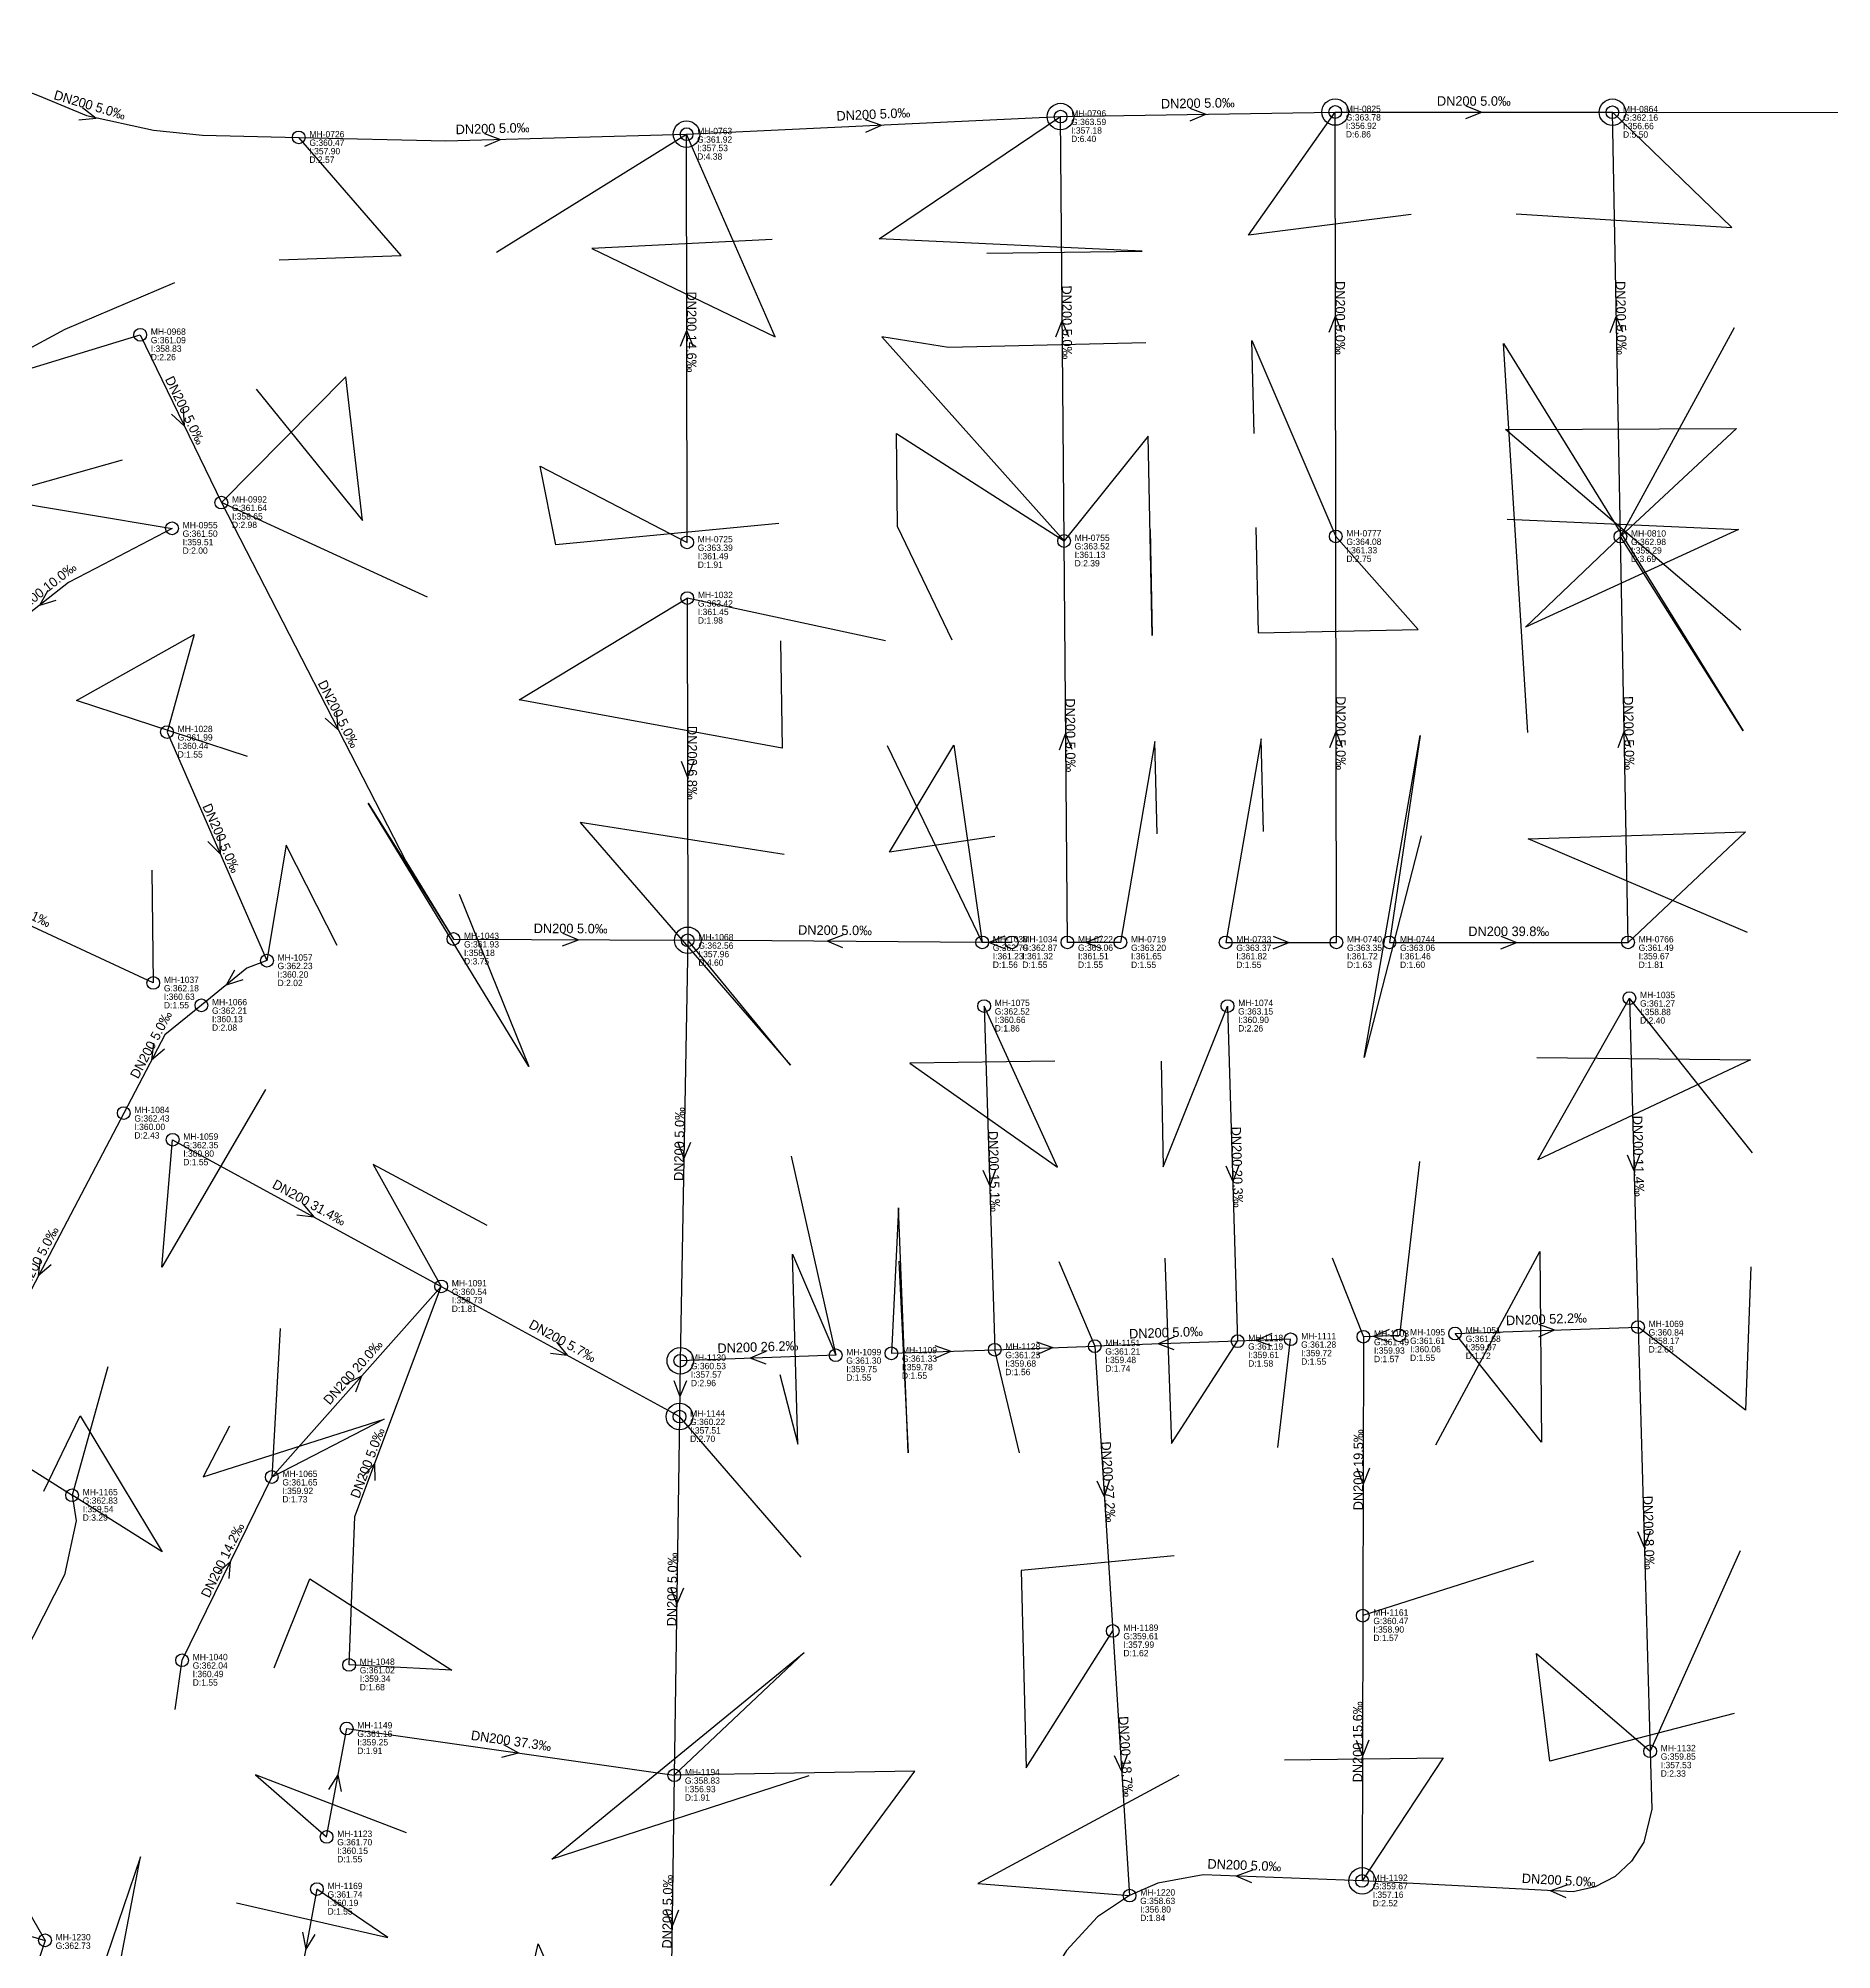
# Model space of a CAD drawing. Header units: metres. Extents: x 449900 to 451990, y 2566732 to 2570847.
# Drawn here: x 450577.4 to 450915.5, y 2568555 to 2568915.3 of the extents above; entities that cross this region are included whole.
import ezdxf
from ezdxf.enums import TextEntityAlignment as Align

# ---------------------------------------------------------------- set-up
doc = ezdxf.new("R2010")
doc.units = ezdxf.units.M
for name, color, linetype in [('SEW-DROP', 6, 'Continuous'), ('SEW-LABEL', 2, 'Continuous'), ('SEW-MH', 7, 'Continuous'), ('SEW-MH-LABEL', 8, 'Continuous'), ('SEW-PIPE-DN200', 3, 'Continuous'), ('SEW-RIDER', 8, 'Continuous')]:
    doc.layers.add(name, color=color, linetype=linetype)

msp = doc.modelspace()

# ---------------------------------------------------------------- linework, layer by layer
at = {"layer": 'SEW-DROP'}
for centre in [(450770.12, 2568900.57), (450821.9, 2568901.43), (450874.16, 2568901.39), (450699.62, 2568897.25), (450699.85, 2568745.3), (450699.85, 2568745.3), (450698.44, 2568666.04), (450698.29, 2568655.52), (450826.97, 2568567.99)]:
    msp.add_circle(centre, 2.5, dxfattribs=at)
at = {"layer": 'SEW-LABEL'}
for p, q in [((450585.76, 2568902.29), (450588.3, 2568900.28)), ((450794.49, 2568902.18), (450797.51, 2568901.03)), ((450846.53, 2568902.61), (450849.53, 2568901.41)), ((450585.08, 2568899.98), (450588.3, 2568900.28)), ((450733.31, 2568900.04), (450736.37, 2568898.98)), ((450733.43, 2568897.64), (450736.37, 2568898.98)), ((450794.53, 2568899.78), (450797.51, 2568901.03)), ((450846.53, 2568900.21), (450849.53, 2568901.41)), ((450661.54, 2568897.38), (450664.57, 2568896.27)), ((450661.6, 2568894.99), (450664.57, 2568896.27)), ((450820.76, 2568859.93), (450821.96, 2568862.93)), ((450823.16, 2568859.93), (450821.96, 2568862.93)), ((450873.74, 2568859.88), (450874.88, 2568862.9)), ((450876.14, 2568859.92), (450874.88, 2568862.9)), ((450698.48, 2568857.27), (450699.67, 2568860.27)), ((450700.88, 2568857.28), (450699.67, 2568860.27)), ((450769.26, 2568859.06), (450770.44, 2568862.07)), ((450771.66, 2568859.08), (450770.44, 2568862.07)), ((450602.54, 2568844.45), (450604.93, 2568842.27)), ((450604.7, 2568845.5), (450604.93, 2568842.27)), ((450579.23, 2568811.23), (450577.61, 2568808.43)), ((450580.71, 2568809.34), (450577.61, 2568808.43)), ((450631.48, 2568787.14), (450633.91, 2568785.02)), ((450633.61, 2568788.24), (450633.91, 2568785.02)), ((450769.91, 2568781.23), (450771.08, 2568784.23)), ((450772.31, 2568781.25), (450771.08, 2568784.23)), ((450820.87, 2568781.66), (450822.06, 2568784.66)), ((450823.27, 2568781.66), (450822.06, 2568784.66)), ((450875.21, 2568781.62), (450876.35, 2568784.65)), ((450877.61, 2568781.67), (450876.35, 2568784.65)), ((450698.6, 2568779.05), (450699.8, 2568776.05)), ((450701, 2568779.05), (450699.8, 2568776.05)), ((450611.6, 2568764.85), (450611.7, 2568761.62)), ((450609.4, 2568763.89), (450611.7, 2568761.62)), ((450676.25, 2568744.23), (450679.26, 2568745.41)), ((450676.27, 2568746.63), (450679.26, 2568745.41)), ((450729.11, 2568746.29), (450726.1, 2568745.11)), ((450729.09, 2568743.89), (450726.1, 2568745.11)), ((450759.63, 2568746.1), (450756.63, 2568744.9)), ((450759.63, 2568743.7), (450756.63, 2568744.9)), ((450777.91, 2568746.09), (450774.91, 2568744.9)), ((450777.91, 2568743.69), (450774.91, 2568744.9)), ((450810.18, 2568746.09), (450813.18, 2568744.89)), ((450810.18, 2568743.69), (450813.18, 2568744.89)), ((450853.11, 2568746.09), (450856.11, 2568744.89)), ((450853.11, 2568743.69), (450856.11, 2568744.89)), ((450614.42, 2568739.68), (450612.85, 2568736.86)), ((450615.94, 2568737.82), (450612.85, 2568736.86)), ((450599.1, 2568725.9), (450598.76, 2568722.68)), ((450601.22, 2568724.78), (450598.76, 2568722.68)), ((450697.97, 2568707.19), (450699.12, 2568704.17)), ((450700.37, 2568707.15), (450699.12, 2568704.17)), ((450876.94, 2568704.86), (450878.22, 2568701.89)), ((450879.34, 2568704.92), (450878.22, 2568701.89)), ((450755.47, 2568701.97), (450756.76, 2568699.01)), ((450757.87, 2568702.05), (450756.76, 2568699.01)), ((450801.3, 2568702.78), (450802.59, 2568699.82)), ((450803.7, 2568702.85), (450802.59, 2568699.82)), ((450626.16, 2568693.54), (450629.37, 2568693.15)), ((450627.31, 2568695.64), (450629.37, 2568693.15)), ((450577.74, 2568685.26), (450577.4, 2568682.05)), ((450579.86, 2568684.15), (450577.4, 2568682.05)), ((450809.94, 2568671.16), (450806.98, 2568669.86)), ((450832.07, 2568671.94), (450829.11, 2568670.64)), ((450860.2, 2568672.93), (450863.24, 2568671.84)), ((450860.29, 2568670.53), (450863.24, 2568671.84)), ((450675.09, 2568669.56), (450677.14, 2568667.07)), ((450714.55, 2568667.8), (450711.59, 2568666.5)), ((450746.43, 2568668.93), (450749.47, 2568667.83)), ((450746.51, 2568666.53), (450749.47, 2568667.83)), ((450765.6, 2568669.6), (450768.64, 2568668.51)), ((450765.68, 2568667.2), (450768.64, 2568668.51)), ((450791.48, 2568670.51), (450788.52, 2568669.21)), ((450791.56, 2568668.11), (450788.52, 2568669.21)), ((450810.02, 2568668.76), (450806.98, 2568669.86)), ((450832.15, 2568669.54), (450829.11, 2568670.64)), ((450673.94, 2568667.45), (450677.14, 2568667.07)), ((450714.63, 2568665.41), (450711.59, 2568666.5)), ((450635.5, 2568661.76), (450638.39, 2568663.21)), ((450637.3, 2568660.17), (450638.39, 2568663.21)), ((450697.19, 2568662.29), (450698.35, 2568659.28)), ((450699.59, 2568662.26), (450698.35, 2568659.28)), ((450638.67, 2568644.28), (450640.85, 2568646.67)), ((450640.92, 2568643.44), (450640.85, 2568646.67)), ((450776.97, 2568643.38), (450778.36, 2568640.46)), ((450779.37, 2568643.53), (450778.36, 2568640.46)), ((450825.95, 2568645.78), (450827.14, 2568642.78)), ((450828.35, 2568645.78), (450827.14, 2568642.78)), ((450878.88, 2568633.87), (450880.17, 2568630.91)), ((450881.28, 2568633.94), (450880.17, 2568630.91)), ((450611.23, 2568626.03), (450613.63, 2568628.2)), ((450613.39, 2568624.98), (450613.63, 2568628.2)), ((450696.62, 2568623.23), (450697.78, 2568620.21)), ((450699.02, 2568623.19), (450697.78, 2568620.21)), ((450664.77, 2568591.34), (450667.91, 2568592.1)), ((450665.11, 2568593.71), (450667.91, 2568592.1)), ((450825.83, 2568594.49), (450827.03, 2568591.49)), ((450828.23, 2568594.49), (450827.03, 2568591.49)), ((450780.26, 2568591.6), (450781.64, 2568588.68)), ((450782.65, 2568591.75), (450781.64, 2568588.68)), ((450632.2, 2568585.24), (450633.93, 2568587.97)), ((450634.56, 2568584.81), (450633.93, 2568587.97)), ((450806.29, 2568570), (450803.24, 2568568.91)), ((450806.19, 2568567.6), (450803.24, 2568568.91)), ((450865.55, 2568567.16), (450862.49, 2568566.12)), ((450865.43, 2568564.77), (450862.49, 2568566.12)), ((450695.73, 2568562.49), (450696.89, 2568559.48)), ((450698.13, 2568562.46), (450696.89, 2568559.48)), ((450627.21, 2568558.3), (450627.85, 2568555.14)), ((450629.57, 2568557.87), (450627.85, 2568555.14))]:
    msp.add_line(p, q, dxfattribs=at)
at = {"layer": 'SEW-MH'}
for centre in [(450770.12, 2568900.57), (450821.9, 2568901.43), (450874.16, 2568901.39), (450699.62, 2568897.25), (450626.52, 2568896.65), (450596.62, 2568859.43), (450611.92, 2568827.81), (450602.62, 2568822.95), (450822.01, 2568821.43), (450875.66, 2568821.4), (450699.73, 2568820.3), (450770.78, 2568820.57), (450699.75, 2568809.8), (450601.68, 2568784.54), (450655.67, 2568745.54), (450699.85, 2568745.3), (450755.35, 2568744.9), (450760.91, 2568744.9), (450771.41, 2568744.9), (450781.41, 2568744.89), (450801.25, 2568744.89), (450822.12, 2568744.89), (450832.12, 2568744.89), (450877.1, 2568744.89), (450620.52, 2568741.46), (450599.09, 2568737.26), (450608.16, 2568733.04), (450755.72, 2568732.9), (450801.6, 2568732.9), (450877.37, 2568734.39), (450593.53, 2568712.72), (450602.74, 2568707.69), (450653.36, 2568680.05), (450813.48, 2568670.09), (450827.21, 2568670.57), (450834.01, 2568670.81), (450844.5, 2568671.18), (450878.98, 2568672.39), (450727.73, 2568667.07), (450738.23, 2568667.44), (450757.71, 2568668.12), (450776.56, 2568668.79), (450803.49, 2568669.73), (450698.44, 2568666.04), (450698.29, 2568655.52), (450621.43, 2568644.12), (450583.79, 2568640.68), (450827.09, 2568617.99), (450779.97, 2568615.12), (450604.52, 2568609.59), (450636.01, 2568608.71), (450635.55, 2568596.72), (450881.27, 2568592.43), (450697.3, 2568587.9), (450631.76, 2568576.28), (450629.94, 2568566.44), (450826.97, 2568567.99), (450783.13, 2568565.22), (450578.68, 2568556.78)]:
    msp.add_circle(centre, 1.2, dxfattribs=at)
at = {"layer": 'SEW-PIPE-DN200'}
for points in [[(450549.64, 2568915.34), (450577.6, 2568904.46), (450586.52, 2568900.78), (450599.14, 2568898.02), (450608.37, 2568897.09), (450626.52, 2568896.65)], [(450699.62, 2568897.25), (450770.12, 2568900.57)], [(450770.12, 2568900.57), (450821.9, 2568901.43)], [(450770.78, 2568820.57), (450770.12, 2568900.57)], [(450822.01, 2568821.43), (450821.9, 2568901.43)], [(450821.9, 2568901.43), (450874.16, 2568901.39)], [(450875.66, 2568821.4), (450874.16, 2568901.39)], [(450874.16, 2568901.39), (450972.67, 2568901.31)], [(450626.52, 2568896.65), (450654.25, 2568895.98), (450699.62, 2568897.25)], [(450699.73, 2568820.3), (450699.62, 2568897.25)], [(450596.62, 2568859.43), (450611.92, 2568827.81)], [(450611.92, 2568827.81), (450646.68, 2568760.19), (450655.67, 2568745.54)], [(450602.62, 2568822.95), (450588.19, 2568815.4), (450583.08, 2568812.73), (450557.16, 2568792.36)], [(450771.41, 2568744.9), (450770.78, 2568820.57)], [(450822.12, 2568744.89), (450822.01, 2568821.43)], [(450877.1, 2568744.89), (450875.66, 2568821.4)], [(450699.75, 2568809.8), (450699.85, 2568745.3)], [(450601.68, 2568784.54), (450620.52, 2568741.46), (450620.52, 2568741.46)], [(450599.09, 2568737.26), (450545.52, 2568762.15)], [(450655.67, 2568745.54), (450655.67, 2568745.54), (450699.85, 2568745.3)], [(450699.85, 2568745.3), (450698.44, 2568666.04)], [(450755.35, 2568744.9), (450699.85, 2568745.3)], [(450760.91, 2568744.9), (450755.35, 2568744.9)], [(450781.41, 2568744.89), (450771.41, 2568744.9)], [(450801.25, 2568744.89), (450822.12, 2568744.89)], [(450832.12, 2568744.89), (450877.1, 2568744.89)], [(450620.52, 2568741.46), (450616.75, 2568740.02), (450608.16, 2568733.04)], [(450608.16, 2568733.04), (450601.27, 2568727.45), (450593.53, 2568712.72)], [(450755.72, 2568732.9), (450757.71, 2568668.12)], [(450801.6, 2568732.9), (450803.49, 2568669.73)], [(450877.37, 2568734.39), (450878.98, 2568672.39)], [(450593.53, 2568712.72), (450562.68, 2568654.04)], [(450602.74, 2568707.69), (450653.36, 2568680.05)], [(450621.43, 2568644.12), (450653.36, 2568680.05)], [(450636.01, 2568608.71), (450637.09, 2568636.65), (450653.36, 2568680.05)], [(450653.36, 2568680.05), (450698.29, 2568655.52)], [(450844.5, 2568671.18), (450878.98, 2568672.39)], [(450878.98, 2568672.39), (450881.27, 2568592.43)], [(450738.23, 2568667.44), (450757.71, 2568668.12)], [(450757.71, 2568668.12), (450776.56, 2568668.79)], [(450803.49, 2568669.73), (450776.56, 2568668.79)], [(450776.56, 2568668.79), (450779.97, 2568615.12)], [(450813.48, 2568670.09), (450803.49, 2568669.73)], [(450827.21, 2568670.57), (450827.09, 2568617.99)], [(450834.01, 2568670.81), (450827.21, 2568670.57)], [(450698.44, 2568666.04), (450698.29, 2568655.52)], [(450727.73, 2568667.07), (450698.44, 2568666.04)], [(450562.68, 2568654.04), (450583.79, 2568640.68)], [(450698.29, 2568655.52), (450697.3, 2568587.9)], [(450604.52, 2568609.59), (450621.43, 2568644.12)], [(450583.79, 2568640.68), (450583.79, 2568640.68), (450584.56, 2568635.87), (450582.36, 2568625.67), (450550.83, 2568563.7)], [(450827.09, 2568617.99), (450826.97, 2568567.99)], [(450779.97, 2568615.12), (450783.13, 2568565.22), (450783.13, 2568565.22)], [(450631.76, 2568576.28), (450635.55, 2568596.72)], [(450635.55, 2568596.72), (450697.3, 2568587.9)], [(450881.27, 2568592.43), (450881.58, 2568581.49), (450880.06, 2568575.32), (450877.78, 2568571.73), (450874.66, 2568568.84), (450870.9, 2568566.86), (450866.76, 2568565.9), (450826.97, 2568567.99)], [(450697.3, 2568587.9), (450696.52, 2568534.05)], [(450826.97, 2568567.99), (450797.02, 2568569.15), (450788.47, 2568567.55), (450783.13, 2568565.22)], [(450550.83, 2568563.7), (450566.5, 2568560.36), (450578.68, 2568556.78)], [(450629.94, 2568566.44), (450626.3, 2568546.78)], [(450783.13, 2568565.22), (450777.1, 2568561.24), (450771.22, 2568554.84), (450750.94, 2568521.98), (450745.3, 2568514.39)], [(450578.68, 2568556.78), (450575.16, 2568546.25), (450568.78, 2568509.34)]]:
    msp.add_lwpolyline(points, dxfattribs=at)
at = {"layer": 'SEW-RIDER'}
for points in [[(450756.25, 2568874.82), (450785.48, 2568875.2), (450735.94, 2568877.54), (450770.12, 2568900.57)], [(450836.19, 2568882.12), (450805.57, 2568878.21), (450821.9, 2568901.43)], [(450855.99, 2568882.26), (450896.68, 2568879.67), (450874.16, 2568901.39)], [(450622.83, 2568873.58), (450645.81, 2568874.4), (450626.52, 2568896.65)], [(450663.8, 2568875.04), (450699.62, 2568897.25)], [(450715.76, 2568877.41), (450681.79, 2568875.68), (450716.32, 2568859.08), (450699.62, 2568897.25)], [(450603.11, 2568869.2), (450582.41, 2568860.45), (450559.55, 2568848.1), (450596.62, 2568859.43)], [(450786.21, 2568857.9), (450749, 2568857.03), (450736.41, 2568859.08), (450770.78, 2568820.57)], [(450897.1, 2568860.74), (450875.66, 2568821.4)], [(450806.61, 2568840.86), (450806.21, 2568858.33), (450822.01, 2568821.43)], [(450858.21, 2568784.44), (450853.61, 2568857.79), (450898.8, 2568784.76), (450875.66, 2568821.4)], [(450618.49, 2568849.21), (450638.53, 2568824.42), (450635.39, 2568851.53), (450611.92, 2568827.81)], [(450749.71, 2568801.88), (450739.41, 2568823.29), (450739.2, 2568840.84), (450770.78, 2568820.57)], [(450898.38, 2568803.76), (450853.98, 2568841.57), (450897.53, 2568841.75), (450875.66, 2568821.4)], [(450787.03, 2568822.74), (450787.4, 2568802.78), (450786.67, 2568840.3), (450770.78, 2568820.57)], [(450593.2, 2568835.79), (450568.03, 2568828.68), (450602.62, 2568822.95)], [(450717.02, 2568823.84), (450674.99, 2568819.87), (450672, 2568834.7), (450699.73, 2568820.3)], [(450650.77, 2568809.97), (450611.92, 2568827.81)], [(450806.95, 2568823.12), (450807.39, 2568803.23), (450837.53, 2568803.9), (450822.01, 2568821.43)], [(450854.34, 2568824.67), (450897.95, 2568822.75), (450857.79, 2568804.33), (450875.66, 2568821.4)], [(450717.32, 2568801.72), (450717.65, 2568781.49), (450668.06, 2568790.63), (450699.75, 2568809.8)], [(450737.11, 2568801.75), (450699.75, 2568809.8)], [(450616.87, 2568779.97), (450584.61, 2568790.52), (450606.82, 2568802.92), (450601.68, 2568784.54)], [(450808.35, 2568765.82), (450807.92, 2568783.25), (450801.25, 2568744.89)], [(450838.09, 2568764.96), (450827.36, 2568723.21), (450837.9, 2568783.92), (450832.12, 2568744.89)], [(450737.46, 2568782), (450755.35, 2568744.9)], [(450757.71, 2568764.85), (450737.87, 2568761.94), (450749.98, 2568782.07), (450755.35, 2568744.9)], [(450788.31, 2568765.37), (450787.91, 2568782.78), (450781.41, 2568744.89)], [(450656.77, 2568754.02), (450669.88, 2568721.48), (450639.62, 2568771.16), (450655.67, 2568745.54)], [(450718, 2568761.44), (450679.55, 2568767.51), (450719.2, 2568721.78), (450699.85, 2568745.3)], [(450899.65, 2568746.77), (450858.29, 2568764.45), (450899.23, 2568765.76), (450877.1, 2568744.89)], [(450633.75, 2568744.33), (450624.14, 2568763.23), (450620.52, 2568741.46)], [(450598.81, 2568758.52), (450599.09, 2568737.26)], [(450769.05, 2568722.53), (450741.68, 2568722.14), (450769.53, 2568702.51), (450755.72, 2568732.9)], [(450789.06, 2568722.53), (450789.47, 2568702.59), (450801.6, 2568732.9)], [(450859.89, 2568723.19), (450900.19, 2568722.77), (450860.09, 2568703.93), (450877.37, 2568734.39)], [(450900.58, 2568705.21), (450877.37, 2568734.39)], [(450620.27, 2568717.16), (450600.73, 2568683.69), (450602.74, 2568707.69)], [(450719.36, 2568704.58), (450727.73, 2568667.07)], [(450837.81, 2568703.6), (450834.01, 2568670.81)], [(450662.06, 2568691.56), (450640.57, 2568703.04), (450653.36, 2568680.05)], [(450739.65, 2568684.8), (450741.41, 2568648.65), (450739.58, 2568694.89), (450738.23, 2568667.44)], [(450717.2, 2568663.47), (450720.6, 2568650.31), (450719.59, 2568686.14), (450727.73, 2568667.07)], [(450840.88, 2568650.22), (450860.49, 2568686.63), (450860.77, 2568650.69), (450844.5, 2568671.18)], [(450769.82, 2568684.76), (450776.56, 2568668.79)], [(450789.81, 2568685.36), (450791.06, 2568650.43), (450803.49, 2568669.73)], [(450821.33, 2568685.43), (450827.21, 2568670.57)], [(450900.24, 2568683.75), (450899.24, 2568656.72), (450878.98, 2568672.39)], [(450622.99, 2568672.1), (450621.43, 2568644.12)], [(450762.38, 2568648.65), (450757.71, 2568668.12)], [(450811.1, 2568649.71), (450813.48, 2568670.09)], [(450590.52, 2568664.89), (450583.79, 2568640.68)], [(450578.45, 2568641.43), (450585.28, 2568655.64), (450600.79, 2568629.99), (450583.79, 2568640.68)], [(450613.46, 2568653.68), (450608.5, 2568644.14), (450642.6, 2568655.02), (450621.43, 2568644.12)], [(450721.25, 2568629.04), (450698.29, 2568655.52)], [(450791.55, 2568629.24), (450762.69, 2568626.49), (450763.66, 2568589.33), (450779.97, 2568615.12)], [(450859.29, 2568628.27), (450827.09, 2568617.99)], [(450898.25, 2568630.19), (450881.27, 2568592.43)], [(450621.86, 2568608.13), (450628.6, 2568624.92), (450655.39, 2568607.73), (450636.01, 2568608.71)], [(450722.66, 2568587.81), (450674.2, 2568572.11), (450721.77, 2568611.03), (450697.3, 2568587.9)], [(450897.12, 2568599.57), (450862.39, 2568590.55), (450859.83, 2568610.88), (450881.27, 2568592.43)], [(450603.19, 2568600.32), (450604.52, 2568609.59)], [(450726.75, 2568567.11), (450742.64, 2568588.69), (450697.3, 2568587.9)], [(450812.35, 2568590.8), (450842.28, 2568591.19), (450826.97, 2568567.99)], [(450646.84, 2568577.06), (450618.37, 2568587.99), (450631.76, 2568576.28)], [(450792.41, 2568587.9), (450754.56, 2568567.51), (450783.13, 2568565.22)], [(450568.4, 2568574.55), (450578.68, 2568556.78)], [(450590, 2568537.72), (450596.68, 2568572.5), (450590.27, 2568553.66)], [(450614.77, 2568563.88), (450643.3, 2568557.31), (450629.94, 2568566.44)], [(450664.63, 2568525.05), (450671.63, 2568556.13), (450680.01, 2568536.93)]]:
    msp.add_lwpolyline(points, dxfattribs=at)

# ---------------------------------------------------------------- texts
at = {"layer": 'SEW-LABEL'}
for s, rotation, p in [('DN200 5.0‰', -16.4824, (450586.86, 2568901.91)), ('DN200 5.0‰', 2.7004, (450734.87, 2568900.11)), ('DN200 5.0‰', 0.9532, (450796.01, 2568902.2)), ('DN200 5.0‰', -0.0467, (450848.03, 2568902.61)), ('DN200 5.0‰', 1.5983, (450663.07, 2568897.43)), ('DN200 5.0‰', 270.0783, (450821.96, 2568862.63)), ('DN200 5.0‰', 271.0769, (450874.91, 2568862.6)), ('DN200 14.6‰', 270.0862, (450699.68, 2568859.97)), ('DN200 5.0‰', 270.476, (450770.45, 2568861.77)), ('DN200 5.0‰', -64.1716, (450604.27, 2568844.82)), ('DN200 10.0‰', 38.1574, (450578.79, 2568810.56)), ('DN200 5.0‰', -62.8016, (450633.23, 2568787.56)), ('DN200 5.0‰', 270.476, (450771.1, 2568783.93)), ('DN200 5.0‰', 270.0783, (450822.07, 2568784.36)), ('DN200 5.0‰', 271.0769, (450876.38, 2568784.35)), ('DN200 6.8‰', -89.9138, (450699.8, 2568778.75)), ('DN200 5.0‰', -66.3856, (450611.1, 2568764.2)), ('DN200 21.1‰', 335.0784, (450572.3, 2568750.9)), ('DN200 5.0‰', -0.3152, (450677.76, 2568746.62)), ('DN200 5.0‰', 359.582, (450727.6, 2568746.3)), ('DN200 39.8‰', -0.0046, (450854.61, 2568746.09)), ('DN200 5.0‰', 62.2686, (450599.46, 2568725.21)), ('DN200 5.0‰', 88.9868, (450699.15, 2568706.87)), ('DN200 11.4‰', -88.5146, (450878.18, 2568704.59)), ('DN200 15.1‰', -88.2345, (450756.72, 2568701.71)), ('DN200 20.3‰', -88.2936, (450802.54, 2568702.52)), ('DN200 31.4‰', -28.6302, (450628.05, 2568695.07)), ('DN200 5.0‰', 62.2717, (450578.1, 2568684.58)), ('DN200 52.2‰', 2.0167, (450861.74, 2568672.99)), ('DN200 5.7‰', -28.6387, (450675.83, 2568668.99)), ('DN200 5.0‰', 2.0164, (450790.02, 2568670.46)), ('DN200 20.0‰', 48.3715, (450637.4, 2568663.29)), ('DN200 26.2‰', 2.0165, (450713.09, 2568667.75)), ('DN200 5.0‰', 69.4503, (450640.32, 2568646.46)), ('DN200 27.2‰', -86.3683, (450778.26, 2568643.16)), ('DN200 19.5‰', 89.8682, (450827.15, 2568645.48)), ('DN200 8.0‰', -88.3636, (450880.12, 2568633.61)), ('DN200 14.2‰', 63.9083, (450612.97, 2568628.05)), ('DN200 5.0‰', 89.1638, (450697.8, 2568622.91)), ('DN200 15.6‰', 89.8682, (450827.03, 2568594.19)), ('DN200 37.3‰', -8.1279, (450666.43, 2568593.51)), ('DN200 18.7‰', -86.3683, (450781.55, 2568591.37)), ('DN200 5.0‰', 357.7784, (450804.74, 2568570.05)), ('DN200 5.0‰', 89.1636, (450696.91, 2568562.18)), ('DN200 5.0‰', 356.9886, (450863.99, 2568567.24))]:
    msp.add_text(s, height=1.8, rotation=rotation, dxfattribs=at).set_placement(p, align=Align.CENTER)
at = {"layer": 'SEW-MH-LABEL'}
for s, p in [('MH-0796', (450772.12, 2568900.57)), ('MH-0825', (450823.9, 2568901.43)), ('MH-0864', (450876.16, 2568901.39)), ('MH-0763', (450701.62, 2568897.25)), ('G:363.59', (450772.12, 2568898.97)), ('I:357.18', (450772.12, 2568897.37)), ('G:363.78', (450823.9, 2568899.83)), ('I:356.92', (450823.9, 2568898.23)), ('G:362.16', (450876.16, 2568899.79)), ('I:356.66', (450876.16, 2568898.19)), ('G:360.47', (450628.52, 2568895.05)), ('MH-0726', (450628.52, 2568896.65)), ('I:357.90', (450628.52, 2568893.45)), ('G:361.92', (450701.62, 2568895.65)), ('I:357.53', (450701.62, 2568894.05)), ('D:6.40', (450772.12, 2568895.77)), ('D:6.86', (450823.9, 2568896.63)), ('D:5.50', (450876.16, 2568896.59)), ('D:2.57', (450628.52, 2568891.85)), ('D:4.38', (450701.62, 2568892.45)), ('G:361.09', (450598.62, 2568857.83)), ('MH-0968', (450598.62, 2568859.43)), ('D:2.26', (450598.62, 2568854.63)), ('I:358.83', (450598.62, 2568856.23)), ('G:361.64', (450613.92, 2568826.21)), ('MH-0992', (450613.92, 2568827.81)), ('G:361.50', (450604.62, 2568821.35)), ('MH-0955', (450604.62, 2568822.95)), ('D:2.98', (450613.92, 2568823.01)), ('I:358.65', (450613.92, 2568824.61)), ('MH-0777', (450824.01, 2568821.43)), ('MH-0810', (450877.66, 2568821.4)), ('D:2.00', (450604.62, 2568818.15)), ('I:359.51', (450604.62, 2568819.75)), ('G:363.39', (450701.73, 2568818.7)), ('MH-0725', (450701.73, 2568820.3)), ('G:363.52', (450772.78, 2568818.97)), ('MH-0755', (450772.78, 2568820.57)), ('G:364.08', (450824.01, 2568819.83)), ('I:361.33', (450824.01, 2568818.23)), ('G:362.98', (450877.66, 2568819.8)), ('I:359.29', (450877.66, 2568818.2)), ('D:1.91', (450701.73, 2568815.5)), ('I:361.49', (450701.73, 2568817.1)), ('D:2.39', (450772.78, 2568815.77)), ('I:361.13', (450772.78, 2568817.37)), ('D:2.75', (450824.01, 2568816.63)), ('D:3.69', (450877.66, 2568816.6)), ('G:363.42', (450701.75, 2568808.2)), ('MH-1032', (450701.75, 2568809.8)), ('D:1.98', (450701.75, 2568805)), ('I:361.45', (450701.75, 2568806.6)), ('G:361.99', (450603.68, 2568782.94)), ('MH-1028', (450603.68, 2568784.54)), ('D:1.55', (450603.68, 2568779.74)), ('I:360.44', (450603.68, 2568781.34)), ('G:361.93', (450657.67, 2568743.94)), ('MH-1043', (450657.67, 2568745.54)), ('I:358.18', (450657.67, 2568742.34)), ('G:362.56', (450701.85, 2568743.7)), ('MH-1068', (450701.85, 2568745.3)), ('I:357.96', (450701.85, 2568742.1)), ('G:362.79', (450757.35, 2568743.3)), ('MH-1038', (450757.35, 2568744.9)), ('G:362.87', (450762.91, 2568743.3)), ('MH-1034', (450762.91, 2568744.9)), ('G:363.06', (450773.41, 2568743.3)), ('MH-0722', (450773.41, 2568744.9)), ('G:363.20', (450783.41, 2568743.29)), ('MH-0719', (450783.41, 2568744.89)), ('G:363.37', (450803.25, 2568743.29)), ('MH-0733', (450803.25, 2568744.89)), ('G:363.35', (450824.12, 2568743.29)), ('MH-0740', (450824.12, 2568744.89)), ('G:363.06', (450834.12, 2568743.29)), ('MH-0744', (450834.12, 2568744.89)), ('G:361.49', (450879.1, 2568743.29)), ('MH-0766', (450879.1, 2568744.89)), ('G:362.23', (450622.52, 2568739.86)), ('MH-1057', (450622.52, 2568741.46)), ('D:3.75', (450657.67, 2568740.74)), ('D:4.60', (450701.85, 2568740.5)), ('D:1.56', (450757.35, 2568740.1)), ('I:361.23', (450757.35, 2568741.7)), ('D:1.55', (450762.91, 2568740.1)), ('I:361.32', (450762.91, 2568741.7)), ('D:1.55', (450773.41, 2568740.1)), ('I:361.51', (450773.41, 2568741.7)), ('D:1.55', (450783.41, 2568740.09)), ('I:361.65', (450783.41, 2568741.69)), ('D:1.55', (450803.25, 2568740.09)), ('I:361.82', (450803.25, 2568741.69)), ('D:1.63', (450824.12, 2568740.09)), ('I:361.72', (450824.12, 2568741.69)), ('D:1.60', (450834.12, 2568740.09)), ('I:361.46', (450834.12, 2568741.69)), ('D:1.81', (450879.1, 2568740.09)), ('I:359.67', (450879.1, 2568741.69)), ('G:362.18', (450601.09, 2568735.66)), ('MH-1037', (450601.09, 2568737.26)), ('D:2.02', (450622.52, 2568736.66)), ('I:360.20', (450622.52, 2568738.26)), ('D:1.55', (450601.09, 2568732.46)), ('I:360.63', (450601.09, 2568734.06)), ('G:362.21', (450610.16, 2568731.44)), ('MH-1066', (450610.16, 2568733.04)), ('G:362.52', (450757.72, 2568731.3)), ('MH-1075', (450757.72, 2568732.9)), ('G:363.15', (450803.6, 2568731.3)), ('MH-1074', (450803.6, 2568732.9)), ('G:361.27', (450879.37, 2568732.79)), ('MH-1035', (450879.37, 2568734.39)), ('I:358.88', (450879.37, 2568731.19)), ('D:2.08', (450610.16, 2568728.24)), ('I:360.13', (450610.16, 2568729.84)), ('D:1.86', (450757.72, 2568728.1)), ('I:360.66', (450757.72, 2568729.7)), ('D:2.26', (450803.6, 2568728.1)), ('I:360.90', (450803.6, 2568729.7)), ('D:2.40', (450879.37, 2568729.59)), ('G:362.43', (450595.53, 2568711.12)), ('MH-1084', (450595.53, 2568712.72)), ('D:2.43', (450595.53, 2568707.92)), ('I:360.00', (450595.53, 2568709.52)), ('G:362.35', (450604.74, 2568706.09)), ('MH-1059', (450604.74, 2568707.69)), ('D:1.55', (450604.74, 2568702.89)), ('I:360.80', (450604.74, 2568704.49)), ('G:360.54', (450655.36, 2568678.45)), ('MH-1091', (450655.36, 2568680.05)), ('D:1.81', (450655.36, 2568675.25)), ('I:358.73', (450655.36, 2568676.85)), ('MH-1111', (450815.48, 2568670.09)), ('MH-1103', (450829.21, 2568670.57)), ('MH-1095', (450836.01, 2568670.81)), ('MH-1051', (450846.5, 2568671.18)), ('G:360.84', (450880.98, 2568670.79)), ('MH-1069', (450880.98, 2568672.39)), ('MH-1099', (450729.73, 2568667.07)), ('MH-1109', (450740.23, 2568667.44)), ('G:361.23', (450759.71, 2568666.52)), ('MH-1128', (450759.71, 2568668.12)), ('G:361.21', (450778.56, 2568667.19)), ('MH-1151', (450778.56, 2568668.79)), ('G:361.19', (450805.49, 2568668.13)), ('MH-1118', (450805.49, 2568669.73)), ('I:359.61', (450805.49, 2568666.53)), ('G:361.28', (450815.48, 2568668.49)), ('I:359.72', (450815.48, 2568666.89)), ('G:361.49', (450829.21, 2568668.97)), ('I:359.93', (450829.21, 2568667.37)), ('G:361.61', (450836.01, 2568669.21)), ('I:360.06', (450836.01, 2568667.61)), ('G:361.68', (450846.5, 2568669.58)), ('D:1.72', (450846.5, 2568666.38)), ('I:359.97', (450846.5, 2568667.98)), ('D:2.68', (450880.98, 2568667.59)), ('I:358.17', (450880.98, 2568669.19)), ('G:360.53', (450700.44, 2568664.44)), ('MH-1130', (450700.44, 2568666.04)), ('I:357.57', (450700.44, 2568662.84)), ('G:361.30', (450729.73, 2568665.47)), ('I:359.75', (450729.73, 2568663.87)), ('G:361.33', (450740.23, 2568665.84)), ('I:359.78', (450740.23, 2568664.24)), ('D:1.56', (450759.71, 2568663.32)), ('I:359.68', (450759.71, 2568664.92)), ('D:1.74', (450778.56, 2568663.99)), ('I:359.48', (450778.56, 2568665.59)), ('D:1.58', (450805.49, 2568664.93)), ('D:1.55', (450815.48, 2568665.29)), ('D:1.57', (450829.21, 2568665.77)), ('D:1.55', (450836.01, 2568666.01)), ('D:2.96', (450700.44, 2568661.24)), ('D:1.55', (450729.73, 2568662.27)), ('D:1.55', (450740.23, 2568662.64)), ('MH-1144', (450700.29, 2568655.52)), ('G:360.22', (450700.29, 2568653.92)), ('I:357.51', (450700.29, 2568652.32)), ('D:2.70', (450700.29, 2568650.72)), ('G:361.65', (450623.43, 2568642.52)), ('MH-1065', (450623.43, 2568644.12)), ('G:362.83', (450585.79, 2568639.08)), ('MH-1165', (450585.79, 2568640.68)), ('I:359.54', (450585.79, 2568637.48)), ('D:1.73', (450623.43, 2568639.32)), ('I:359.92', (450623.43, 2568640.92)), ('D:3.29', (450585.79, 2568635.88)), ('G:360.47', (450829.09, 2568616.39)), ('MH-1161', (450829.09, 2568617.99)), ('G:359.61', (450781.97, 2568613.52)), ('MH-1189', (450781.97, 2568615.12)), ('D:1.57', (450829.09, 2568613.19)), ('I:358.90', (450829.09, 2568614.79)), ('MH-1040', (450606.52, 2568609.59)), ('MH-1048', (450638.01, 2568608.71)), ('D:1.62', (450781.97, 2568610.32)), ('I:357.99', (450781.97, 2568611.92)), ('G:362.04', (450606.52, 2568607.99)), ('I:360.49', (450606.52, 2568606.39)), ('G:361.02', (450638.01, 2568607.11)), ('I:359.34', (450638.01, 2568605.51)), ('D:1.55', (450606.52, 2568604.79)), ('D:1.68', (450638.01, 2568603.91)), ('G:361.16', (450637.55, 2568595.12)), ('MH-1149', (450637.55, 2568596.72)), ('D:1.91', (450637.55, 2568591.92)), ('I:359.25', (450637.55, 2568593.52)), ('G:359.85', (450883.27, 2568590.83)), ('MH-1132', (450883.27, 2568592.43)), ('MH-1194', (450699.3, 2568587.9)), ('D:2.33', (450883.27, 2568587.63)), ('I:357.53', (450883.27, 2568589.23)), ('G:358.83', (450699.3, 2568586.3)), ('I:356.93', (450699.3, 2568584.7)), ('D:1.91', (450699.3, 2568583.1)), ('MH-1123', (450633.76, 2568576.28)), ('G:361.70', (450633.76, 2568574.68)), ('I:360.15', (450633.76, 2568573.08)), ('D:1.55', (450633.76, 2568571.48)), ('MH-1169', (450631.94, 2568566.44)), ('G:359.67', (450828.97, 2568566.39)), ('MH-1192', (450828.97, 2568567.99)), ('G:361.74', (450631.94, 2568564.84)), ('I:360.19', (450631.94, 2568563.24)), ('G:358.63', (450785.13, 2568563.62)), ('MH-1220', (450785.13, 2568565.22)), ('I:356.80', (450785.13, 2568562.02)), ('D:2.52', (450828.97, 2568563.19)), ('I:357.16', (450828.97, 2568564.79)), ('D:1.55', (450631.94, 2568561.64)), ('D:1.84', (450785.13, 2568560.42)), ('G:362.73', (450580.68, 2568555.18)), ('MH-1230', (450580.68, 2568556.78))]:
    msp.add_text(s, height=1.2, dxfattribs=at).set_placement(p)

doc.saveas('drawing.dxf')
